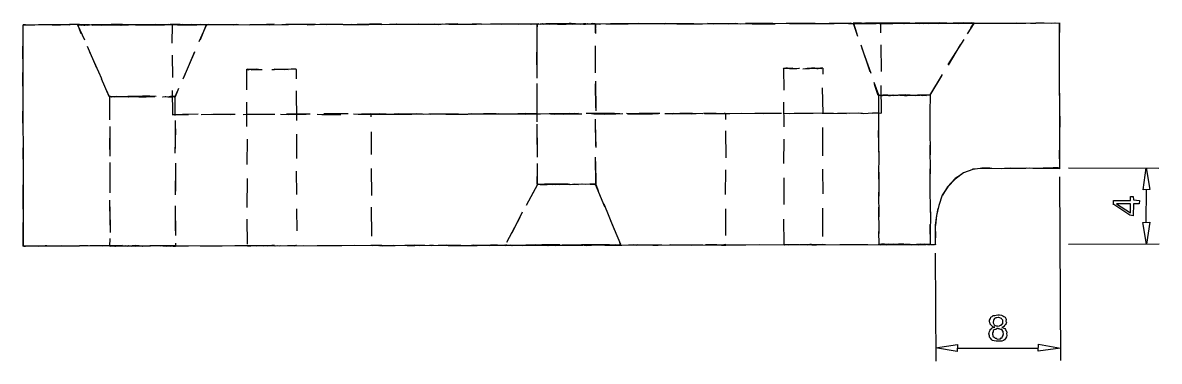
# Model space of a CAD drawing. Header units: millimetres. Extents: x 0 to 500, y -1 to 330.
# Drawn here: x 275 to 406.5, y 97.7 to 136.9 of the extents above; entities that cross this region are included whole.
import ezdxf

# ---------------------------------------------------------------- set-up
doc = ezdxf.new("R2010")
doc.units = ezdxf.units.MM

msp = doc.modelspace()

# ---------------------------------------------------------------- linework, layer by layer
for points in [[(286.53, 136.67), (378.82, 136.86)], [(329.14, 136.76), (332.38, 136.78)], [(329.6, 136.79), (332.4, 136.75)], [(334.69, 136.79), (331.89, 136.74)], [(333.83, 136.73), (336.95, 136.79)], [(333.87, 136.75), (337.26, 136.78)], [(334.51, 136.76), (334.53, 136.74), (334.58, 136.76), (334.73, 136.74), (334.92, 136.76), (335.11, 136.8), (335.22, 136.79)], [(334.52, 136.79), (334.51, 136.74), (334.61, 136.75), (334.75, 136.78), (334.88, 136.75), (335.07, 136.76), (335.31, 136.74), (335.64, 136.76), (335.94, 136.74), (336.26, 136.78), (336.66, 136.76), (337.02, 136.74), (337.45, 136.77), (337.7, 136.76)], [(338.24, 136.8), (337.49, 136.79), (336.68, 136.74), (335.92, 136.77), (335.32, 136.73), (334.89, 136.73)], [(338.47, 136.8), (338.29, 136.8), (337.49, 136.79), (336.65, 136.77), (335.92, 136.79), (335.56, 136.78)], [(338.96, 136.76), (338.29, 136.79), (336.35, 136.74)], [(336.92, 136.74), (337.04, 136.74), (337.43, 136.74), (337.9, 136.75), (338.32, 136.8)], [(338.29, 136.76), (341.11, 136.8)], [(338.3, 136.78), (338.61, 136.75), (338.98, 136.8), (339.29, 136.77), (339.62, 136.74), (339.92, 136.78), (340.12, 136.76), (340.4, 136.8), (340.64, 136.79), (340.8, 136.76), (340.83, 136.75)], [(338.31, 136.77), (341.74, 136.74)], [(338.33, 136.78), (338.64, 136.78), (338.98, 136.77), (339.3, 136.78), (339.57, 136.79), (339.91, 136.75), (340.14, 136.75), (340.4, 136.8), (340.58, 136.77)], [(341.28, 136.78), (341.2, 136.78), (341.01, 136.81), (340.6, 136.75), (340.17, 136.77), (339.91, 136.77)], [(341.24, 136.78), (341.23, 136.79), (340.97, 136.74), (340.64, 136.75), (340.13, 136.75), (339.93, 136.77)], [(342.49, 136.79), (345.08, 136.78)], [(343.03, 136.81), (345.74, 136.8)], [(348.08, 136.76), (346.32, 136.82), (344.89, 136.75)], [(346.4, 136.81), (349.31, 136.77)], [(347.35, 136.82), (350.35, 136.82)], [(352.69, 136.77), (349.44, 136.81)], [(350.7, 136.77), (353.69, 136.79)], [(351.95, 136.8), (354.96, 136.77)], [(357.29, 136.78), (354.25, 136.82)], [(355, 136.83), (357.46, 136.84), (358.13, 136.78)], [(356.71, 136.78), (360.06, 136.83)], [(361.81, 136.81), (360.75, 136.83), (358.64, 136.83)], [(359.42, 136.79), (360.73, 136.78), (362.08, 136.79)], [(361.59, 136.81), (364.44, 136.84)], [(366.72, 136.8), (366.42, 136.81), (363.37, 136.82)], [(363.79, 136.81), (363.78, 136.79), (366.32, 136.81)], [(366.02, 136.8), (368.9, 136.82)], [(367.61, 136.81), (368.77, 136.84), (370.69, 136.86)], [(370.93, 136.83), (370.76, 136.84), (368.35, 136.8)], [(370.57, 136.8), (373.76, 136.81)], [(372.08, 136.84), (371.73, 136.84), (371.33, 136.84), (371.13, 136.85)], [(372.5, 136.82), (372.41, 136.84), (371.72, 136.8), (371.28, 136.8), (371.15, 136.82)], [(371.18, 136.85), (371.16, 136.82), (371.29, 136.85), (371.48, 136.84), (371.75, 136.85), (372.03, 136.84), (372.42, 136.85), (372.89, 136.81), (373.39, 136.84), (373.93, 136.87), (374.13, 136.86)], [(371.16, 136.8), (371.21, 136.83), (371.31, 136.81), (371.48, 136.82), (371.75, 136.86), (372.04, 136.83), (372.43, 136.81), (372.56, 136.86)], [(371.65, 135.3), (371.17, 136.8)], [(371.57, 135.59), (371.19, 136.82)], [(372.27, 136.81), (373.42, 136.85), (374.08, 136.87), (374.34, 136.82)], [(374.33, 136.84), (373.42, 136.86), (372.55, 136.86)], [(376.86, 136.85), (375.68, 136.82), (374.49, 136.86), (373.57, 136.83)], [(374.18, 136.81), (374.46, 136.82), (375.04, 136.82), (375.7, 136.83), (376.32, 136.84), (377.02, 136.87)], [(377.68, 136.87), (376.98, 136.86), (375.71, 136.86), (374.44, 136.87), (374.23, 136.87)], [(374.28, 136.87), (374.28, 135.72)], [(375.43, 136.81), (378.29, 136.86)], [(375.79, 136.87), (376.33, 136.87), (377.01, 136.82)], [(376.98, 136.85), (377.65, 136.84), (378.33, 136.84), (378.94, 136.84), (379.43, 136.86)], [(376.99, 136.82), (377.66, 136.86), (378.28, 136.88), (378.94, 136.87), (379.28, 136.82)], [(381.09, 136.89), (380.68, 136.83), (379.54, 136.84), (378.32, 136.86), (378.27, 136.82)], [(378.83, 136.83), (379.83, 136.86), (380.7, 136.84)], [(378.84, 136.84), (379.8, 136.82), (381.01, 136.86), (382.92, 136.88), (384.84, 136.84), (386.56, 136.84), (388.24, 136.85), (389.72, 136.85), (391.1, 136.86), (392.27, 136.89), (393.19, 136.89), (394.02, 136.84), (394.53, 136.91), (394.91, 136.85), (395.01, 136.87)], [(381.93, 136.88), (380.72, 136.87), (379.57, 136.86), (379.17, 136.83)], [(380.93, 136.84), (381.68, 136.86), (382.52, 136.84), (383.32, 136.84), (383.66, 136.89)], [(380.95, 136.83), (381.69, 136.87), (382.54, 136.86), (383.3, 136.83), (383.54, 136.88)], [(382.09, 136.86), (382.93, 136.86), (384.78, 136.87), (385, 136.86)], [(385.09, 136.85), (384.79, 136.84), (383.94, 136.88), (382.7, 136.84)], [(385.1, 136.87), (384.78, 136.88), (383.92, 136.84), (383.42, 136.84)], [(384.34, 135.61), (385.13, 136.83)], [(384.75, 136.33), (385.1, 136.88)], [(386.6, 136.85), (388.2, 136.84), (389.73, 136.84), (390.04, 136.89)], [(391.64, 136.85), (392.24, 136.86), (393.2, 136.9), (394.03, 136.86), (394.42, 136.88)], [(395.03, 120.09), (395, 136.87)], [(395.03, 135.78), (395.03, 136.89)], [(276.42, 136.64), (276.16, 136.62), (275.7, 136.62), (275.34, 136.65), (275.13, 136.66), (275.02, 136.64)], [(275.04, 132.73), (275.08, 135.75)], [(286.58, 136.7), (285.25, 136.69), (284.01, 136.63), (282.75, 136.65), (281.58, 136.69), (280.43, 136.69), (279.42, 136.66), (278.41, 136.65), (277.54, 136.67), (276.84, 136.67), (276.18, 136.62), (275.71, 136.63), (275.32, 136.62), (275.14, 136.64), (275.08, 136.68)], [(275.13, 111.02), (275.08, 136.62)], [(280.53, 136.64), (280.46, 136.67), (279.39, 136.63), (278.44, 136.64), (277.92, 136.67)], [(281.36, 136.64), (281.43, 136.67), (281.53, 136.68), (281.79, 136.64), (282.14, 136.68), (282.53, 136.63), (282.98, 136.69), (283.09, 136.64)], [(281.36, 136.67), (281.45, 136.68), (281.55, 136.66), (281.79, 136.69), (282.11, 136.63), (282.22, 136.64)], [(284.25, 136.7), (284.17, 136.64), (283.03, 136.63), (282.15, 136.65), (281.54, 136.66), (281.38, 136.64)], [(281.79, 135.64), (281.4, 136.69)], [(282.2, 134.89), (281.4, 136.63)], [(284.74, 136.63), (284.03, 136.68), (282.76, 136.63), (281.82, 136.65)], [(286.31, 136.7), (285.6, 136.67), (284.22, 136.65), (283.05, 136.66)], [(283.89, 136.66), (284.16, 136.64), (284.88, 136.67), (285.64, 136.67), (286.37, 136.64), (286.48, 136.7)], [(284.69, 136.68), (284.87, 136.66), (285.6, 136.7), (286.38, 136.64), (287.22, 136.68), (288.01, 136.7), (288.08, 136.7)], [(288.7, 136.67), (287.22, 136.66), (285.59, 136.68), (285.59, 136.69)], [(286.59, 136.69), (287.31, 136.65)], [(290.33, 136.65), (288.88, 136.65), (287.65, 136.68)], [(288.09, 136.68), (288.86, 136.65)], [(288.56, 136.69), (291.13, 136.71)], [(288.82, 136.7), (289.7, 136.67), (290.5, 136.66), (291.31, 136.68), (291.42, 136.65)], [(288.88, 136.67), (289.66, 136.65), (290.5, 136.67), (291.29, 136.7), (291.45, 136.71)], [(293.23, 136.7), (292.08, 136.69), (290.52, 136.67), (290.34, 136.7)], [(294.6, 136.71), (293.48, 136.68), (292.08, 136.67), (291.86, 136.71)], [(292.3, 136.67), (292.28, 134.56)], [(295.1, 136.68), (293.47, 136.71), (292.31, 136.67)], [(292.34, 136.69), (292.62, 136.71), (293.43, 136.65), (293.73, 136.66)], [(292.55, 136.71), (295.15, 136.66)], [(292.86, 136.7), (293.51, 136.67), (294.12, 136.66), (294.71, 136.66), (295.18, 136.68), (295.56, 136.69), (295.9, 136.69), (295.94, 136.68)], [(292.95, 136.66), (293.49, 136.67), (294.11, 136.7), (294.68, 136.66), (295.2, 136.69), (295.61, 136.71), (295.88, 136.69), (296.13, 136.72), (296.3, 136.67), (296.36, 136.68)], [(296.34, 136.66), (296.12, 136.68), (295.62, 136.69), (294.84, 136.65)], [(295.01, 136.72), (296.87, 136.71), (297.88, 136.71)], [(295.45, 134.74), (296.34, 136.69)], [(295.61, 134.98), (296.3, 136.69)], [(299.79, 136.69), (296.85, 136.66), (296.53, 136.71)], [(296.65, 136.72), (300, 136.72)], [(299.22, 136.7), (299.38, 136.66), (301.98, 136.72)], [(301.25, 136.67), (304.07, 136.71)], [(304.1, 136.73), (302.33, 136.68), (301.3, 136.68)], [(303.62, 136.67), (305.77, 136.71), (306.42, 136.74)], [(308.09, 136.7), (305.45, 136.71)], [(305.49, 136.73), (308.91, 136.74)], [(307.94, 136.68), (309.66, 136.73), (310.82, 136.75)], [(312.04, 136.75), (309.62, 136.69), (309.4, 136.72)], [(310.17, 136.69), (313.04, 136.73)], [(312.16, 136.68), (313.81, 136.72), (315.07, 136.72)], [(316.55, 136.76), (313.74, 136.71)], [(314.56, 136.71), (317.48, 136.75)], [(316.57, 136.7), (318.33, 136.76), (319.48, 136.73)], [(321.2, 136.72), (318.32, 136.73), (318.26, 136.74)], [(319.21, 136.74), (322.65, 136.76)], [(320.82, 136.76), (323.13, 136.72), (323.64, 136.77)], [(325.37, 136.77), (322.53, 136.72)], [(324.34, 136.74), (327.53, 136.74)], [(325.31, 136.76), (328.07, 136.75)], [(330.43, 136.72), (328.1, 136.73), (327.04, 136.75)], [(334.5, 136.76), (334.52, 134.88)], [(334.54, 136.75), (334.54, 136.45)], [(343.43, 136.76), (340.29, 136.75)], [(341.26, 136.77), (341.3, 135.67)], [(341.29, 136.74), (341.26, 135.73)], [(283.59, 131.65), (282.51, 134.14)], [(334.5, 134.9), (334.53, 131.53)], [(341.25, 134.25), (341.28, 131.48)], [(373.1, 131.24), (372.06, 134.31)], [(374.32, 134.34), (374.34, 131.25)], [(382.11, 132.06), (383.96, 134.96)], [(382.15, 132.01), (383.54, 134.34)], [(395, 131.78), (394.99, 134.48)], [(284.19, 130.4), (282.79, 133.51)], [(292.32, 133.15), (292.35, 130.55)], [(293.57, 130.41), (294.92, 133.52)], [(293.66, 130.57), (294.95, 133.56)], [(334.49, 133.5), (334.53, 130.49)], [(341.25, 134.13), (341.28, 131.09)], [(373.2, 131.03), (372.14, 133.94)], [(300.91, 131.53), (300.98, 131.5), (300.98, 131.51), (301.13, 131.47), (301.21, 131.49), (301.35, 131.52), (301.54, 131.47), (301.75, 131.49), (302.05, 131.48), (302.3, 131.48), (302.54, 131.48), (302.74, 131.49)], [(300.92, 131.52), (300.93, 129.13)], [(302.52, 131.47), (302.06, 131.53), (301.59, 131.5), (301.23, 131.5), (301.01, 131.52), (300.96, 131.5)], [(303.84, 131.48), (304.14, 131.5), (304.42, 131.54), (304.76, 131.53), (305.04, 131.52), (305.31, 131.5), (305.63, 131.52), (305.75, 131.48)], [(306.68, 131.51), (306.65, 131.53), (306.43, 131.54), (306.09, 131.52), (305.6, 131.48), (305.08, 131.5), (304.42, 131.51), (304.13, 131.52)], [(363.03, 131.63), (363.11, 131.58), (363.13, 131.62), (363.16, 131.65), (363.32, 131.64), (363.43, 131.63), (363.55, 131.63), (363.74, 131.6), (363.93, 131.61), (364.09, 131.6), (364.36, 131.61), (364.6, 131.61), (364.82, 131.63), (364.89, 131.63)], [(363.06, 131.64), (363.08, 129.1)], [(364.13, 131.65), (363.9, 131.61), (363.53, 131.65), (363.31, 131.65), (363.11, 131.6), (363.07, 131.61)], [(365.29, 131.59), (365.6, 131.61), (365.79, 131.62), (366.05, 131.62), (366.32, 131.65), (366.48, 131.64), (366.74, 131.64), (366.92, 131.61), (367.05, 131.61), (367.23, 131.63), (367.32, 131.66), (367.43, 131.65), (367.48, 131.6)], [(367.59, 131.64), (367.47, 131.66), (367.33, 131.63), (367.1, 131.61), (366.69, 131.66), (366.3, 131.65), (365.81, 131.61)], [(367.6, 131.64), (367.6, 130.94)], [(275.06, 127.95), (275.05, 131.15)], [(285.04, 128.35), (284.14, 130.42)], [(306.66, 131.5), (306.67, 130.43)], [(380, 128.5), (381.46, 130.9)], [(380.02, 128.54), (381.37, 130.78)], [(285.05, 128.32), (284.69, 129.19)], [(292.3, 129.06), (292.34, 126.31)], [(292.65, 128.35), (292.95, 129)], [(292.7, 128.36), (293.09, 129.34)], [(306.66, 129.01), (306.72, 125.6)], [(334.51, 129.88), (334.53, 126.57)], [(341.27, 129.83), (341.29, 127.04)], [(341.29, 130.14), (341.32, 126.7)], [(367.54, 129.36), (367.6, 126.4)], [(374.08, 128.54), (373.55, 129.98)], [(374.02, 128.5), (373.6, 129.74)], [(374.31, 129.64), (374.34, 126.45)], [(395.04, 127.4), (395, 130.16)], [(285.04, 128.35), (285.11, 128.37), (285.2, 128.38), (285.3, 128.34), (285.45, 128.37), (285.61, 128.36)], [(285.04, 128.38), (285.09, 128.36), (285.19, 128.36), (285.27, 128.33), (285.43, 128.38), (285.62, 128.34), (285.89, 128.37), (286.17, 128.38), (286.54, 128.38), (286.88, 128.35), (287.21, 128.34), (287.65, 128.35), (287.97, 128.32)], [(285.07, 128.36), (285.05, 126.3)], [(285.07, 128.32), (285.05, 125.68)], [(285.6, 128.34), (285.44, 128.34), (285.18, 128.38), (285.1, 128.36)], [(286.14, 128.33), (285.92, 128.36), (285.42, 128.32), (285.15, 128.36), (285.1, 128.34)], [(286.91, 128.35), (287.25, 128.38), (287.65, 128.39), (288.02, 128.35), (288.47, 128.33), (288.87, 128.34)], [(290.47, 128.38), (289.73, 128.39), (288.89, 128.39), (288.03, 128.36), (287.2, 128.38), (287.25, 128.33)], [(290.3, 128.34), (289.73, 128.33), (288.84, 128.33), (288.03, 128.38), (287.67, 128.33)], [(288.85, 128.33), (289.32, 128.33), (289.7, 128.38), (290, 128.36)], [(288.89, 128.35), (289.28, 128.35), (289.75, 128.38), (289.74, 128.38)], [(291.18, 128.33), (291.23, 128.34), (291.57, 128.36), (291.8, 128.33), (292.05, 128.35), (292.3, 128.39), (292.43, 128.35), (292.54, 128.33), (292.63, 128.39), (292.67, 128.35)], [(291.49, 128.37), (291.56, 128.38), (291.81, 128.34), (292.06, 128.33), (292.32, 128.33), (292.43, 128.37), (292.54, 128.39), (292.61, 128.37), (292.69, 128.37)], [(292.68, 128.38), (292.57, 128.35), (292.29, 128.36), (291.98, 128.33)], [(292.67, 128.36), (292.57, 128.35), (292.3, 128.39), (292.12, 128.38)], [(292.63, 128.39), (292.64, 126.16)], [(292.63, 128.36), (292.64, 127)], [(300.92, 127.71), (300.93, 124.89)], [(334.52, 128.86), (334.52, 125.45)], [(363.07, 127.73), (363.1, 124.87)], [(374.06, 128.55), (374.04, 125.95)], [(374.08, 128.49), (374.05, 128.49), (374.15, 128.51), (374.23, 128.55), (374.36, 128.5), (374.5, 128.5), (374.71, 128.53), (374.8, 128.52)], [(374.06, 128.5), (374.05, 128.17)], [(374.07, 128.54), (374.07, 128.5), (374.14, 128.52), (374.23, 128.54), (374.31, 128.49), (374.51, 128.5), (374.72, 128.53), (374.95, 128.53), (375.19, 128.5), (375.43, 128.5), (375.72, 128.55), (375.82, 128.5)], [(377.15, 128.55), (377.02, 128.51), (376.38, 128.52), (375.75, 128.49), (375.18, 128.49), (374.69, 128.53), (374.38, 128.5)], [(377.29, 128.52), (377.05, 128.54), (376.34, 128.49), (375.7, 128.5), (375.14, 128.53), (374.67, 128.54), (374.55, 128.51)], [(376.51, 128.52), (376.67, 128.52), (376.99, 128.52)], [(377, 128.51), (377.36, 128.56), (377.71, 128.55), (378.03, 128.51), (378.34, 128.5), (378.63, 128.51), (378.86, 128.55), (379.1, 128.5), (379.37, 128.53), (379.55, 128.5), (379.59, 128.52)], [(377.05, 128.49), (377.38, 128.5), (377.66, 128.51), (378.01, 128.52), (378.28, 128.53), (378.6, 128.52), (378.85, 128.53), (379.12, 128.55), (379.32, 128.53)], [(379.98, 128.52), (379.95, 128.54), (379.67, 128.52), (379.36, 128.5), (378.88, 128.54), (378.55, 128.51)], [(380.02, 128.55), (379.93, 128.54), (379.73, 128.51), (379.36, 128.52), (378.93, 128.52)], [(380.02, 128.53), (379.97, 126.51)], [(275.09, 123.84), (275.05, 126.67)], [(292.31, 126.27), (292.64, 126.3), (293.49, 126.28), (294.21, 126.29)], [(295.32, 126.32), (293.51, 126.29), (292.32, 126.25)], [(295.66, 126.3), (296.89, 126.32), (299.12, 126.27)], [(299.6, 126.28), (297.03, 126.27)], [(300.55, 126.28), (302.36, 126.32), (303.36, 126.33)], [(304.21, 126.29), (302.39, 126.29), (300.96, 126.3)], [(304.86, 126.34), (305.83, 126.3), (307.81, 126.33)], [(308.27, 126.34), (305.54, 126.33)], [(309.09, 126.33), (309.63, 126.3), (311.84, 126.29)], [(312.68, 126.35), (309.87, 126.35)], [(313.31, 126.35), (313.84, 126.31), (315.93, 126.31)], [(317.08, 126.34), (314.22, 126.32)], [(316.33, 126.35), (315.93, 126.33), (315.48, 126.34), (315.3, 126.36)], [(315.31, 126.36), (315.31, 126)], [(315.36, 126.3), (315.94, 126.32), (317.62, 126.31), (317.63, 126.3)], [(317.2, 126.33), (318.33, 126.32), (320.05, 126.32)], [(320.61, 126.37), (320.35, 126.31), (318.83, 126.31), (318, 126.31)], [(321.27, 126.32), (318.55, 126.35)], [(319.02, 126.31), (320.34, 126.36), (322.26, 126.34)], [(321.45, 126.34), (323.13, 126.37), (324.09, 126.31)], [(324.93, 126.34), (324.01, 126.31), (322.07, 126.34), (322, 126.31)], [(325.4, 126.36), (322.63, 126.34)], [(323.89, 126.37), (323.98, 126.34), (326.52, 126.34)], [(325.77, 126.33), (328.08, 126.36), (328.62, 126.37)], [(329.81, 126.37), (328.34, 126.37), (326.55, 126.32)], [(330.08, 126.36), (328.11, 126.33), (326.91, 126.37)], [(328.05, 126.36), (328.37, 126.37), (330.69, 126.37)], [(329.93, 126.37), (333.1, 126.38)], [(334.52, 126.35), (333.23, 126.39), (331.38, 126.34)], [(334.61, 126.33), (331.53, 126.33)], [(332.25, 126.37), (333.2, 126.33), (334.94, 126.37)], [(334.58, 126.39), (337.54, 126.33)], [(339.33, 126.39), (338.3, 126.36), (335.93, 126.38)], [(338.34, 126.39), (336.17, 126.37)], [(336.6, 126.34), (338.33, 126.37), (339.73, 126.38)], [(338.29, 126.4), (339.54, 126.38)], [(338.83, 126.39), (338.3, 126.35)], [(343.5, 126.41), (342.33, 126.41), (340.36, 126.4), (340.23, 126.41)], [(344.13, 126.35), (340.85, 126.35)], [(341.12, 126.36), (342.37, 126.34), (343.67, 126.37)], [(341.17, 126.38), (342.3, 126.36), (344.46, 126.42)], [(347.84, 126.39), (346.13, 126.38), (344.89, 126.4)], [(345.01, 126.38), (346.37, 126.38), (347.9, 126.37)], [(348.75, 126.39), (346.35, 126.39), (345.79, 126.37)], [(345.94, 126.39), (346.16, 126.42), (348.57, 126.36)], [(352.51, 126.42), (352.43, 126.39), (351.05, 126.4), (349.56, 126.37), (349.32, 126.38)], [(349.5, 126.41), (350.19, 126.36), (352.2, 126.41)], [(350.12, 126.41), (352.4, 126.37), (352.96, 126.39)], [(353.73, 126.37), (350.38, 126.42)], [(356.32, 126.4), (356.19, 126.4), (355.89, 126.37), (355.28, 126.4), (354.51, 126.39), (353.81, 126.4)], [(353.89, 126.43), (353.91, 126.41), (356.8, 126.38)], [(354.6, 126.43), (355.9, 126.39), (356.33, 126.42)], [(358.17, 126.39), (355.19, 126.37)], [(356.34, 126.39), (356.36, 125.72)], [(358.16, 126.44), (360.77, 126.39), (361.44, 126.45)], [(362.83, 126.4), (360.78, 126.42), (359.73, 126.4)], [(363, 126.44), (363.78, 126.4), (366.2, 126.43)], [(367.68, 126.44), (366.5, 126.4), (364.29, 126.41)], [(367.53, 126.44), (368.84, 126.45), (370.34, 126.42)], [(372.17, 126.43), (370.73, 126.41), (369.34, 126.45)], [(371.71, 126.46), (372.28, 126.41), (373.43, 126.46), (374.13, 126.46), (374.3, 126.44)], [(374.34, 126.41), (373.4, 126.47), (373.44, 126.42)], [(374.05, 126.84), (374.03, 123.41)], [(380, 126.68), (379.98, 124.07)], [(292.66, 125.61), (292.66, 122.36)], [(334.51, 125.15), (334.54, 122.08)], [(341.26, 125.75), (341.3, 122.62)], [(341.27, 125.21), (341.33, 122.47)], [(395.04, 123.48), (395.05, 126.08)], [(285.1, 124.89), (285.06, 122.22)], [(285.11, 124.2), (285.1, 121.46)], [(292.69, 124.62), (292.64, 121.8)], [(306.71, 123.99), (306.69, 121.21)], [(315.36, 124.29), (315.34, 121.65)], [(334.53, 124.2), (334.55, 121.35)], [(356.33, 124.39), (356.37, 121.28)], [(367.55, 124.77), (367.56, 121.51)], [(374.02, 124.45), (374.07, 121.04)], [(379.97, 124.8), (380.01, 121.6)], [(275.12, 119.72), (275.08, 122.43)], [(300.98, 123.43), (300.97, 120.5)], [(363.08, 123.43), (363.05, 120.63)], [(379.98, 122.75), (380.03, 119.43)], [(341.28, 121.33), (341.31, 118.25)], [(374.08, 122.04), (374.05, 118.82)], [(395.03, 120.06), (395.01, 122.15)], [(285.12, 120.73), (285.09, 117.93)], [(285.12, 120.12), (285.12, 117.23)], [(292.7, 120.3), (292.68, 117)], [(292.69, 120.65), (292.7, 117.4)], [(306.68, 119.72), (306.69, 117.02)], [(315.33, 120.05), (315.37, 116.92)], [(334.54, 120.03), (334.52, 118.22)], [(334.56, 120.61), (334.55, 118.19)], [(341.31, 120.85), (341.32, 118.23)], [(356.35, 119.88), (356.32, 117.01)], [(367.58, 119.96), (367.59, 117.1)], [(380, 120.01), (379.99, 116.7)], [(386.07, 120.08), (384.98, 119.92), (383.87, 119.52), (382.93, 118.8), (382.08, 117.93), (381.43, 116.94), (381.02, 115.77), (380.76, 114.61), (380.66, 113.42)], [(386.03, 120.05), (384.95, 119.94), (384.92, 119.94)], [(386.94, 120.06), (386.01, 120.08)], [(386.07, 120.09), (387.18, 120.09), (388.26, 120.04), (389.3, 120.07), (390.24, 120.06), (391.14, 120.1), (391.92, 120.09), (392.66, 120.06), (393.24, 120.09), (393.8, 120.09), (394.26, 120.07), (394.57, 120.08), (394.83, 120.06), (395, 120.05), (395.04, 120.11)], [(391.53, 120.06), (391.1, 120.04), (390.24, 120.04), (389.31, 120.06), (388.62, 120.05)], [(395.05, 120.05), (395, 120.05), (394.85, 120.1), (394.55, 120.11), (394.26, 120.1), (393.8, 120.06), (393.24, 120.09), (393.11, 120.06)], [(396.03, 120.1), (406.5, 120.08)], [(300.98, 118.87), (300.94, 115.54)], [(363.11, 118.96), (363.08, 115.87)], [(374.09, 119.61), (374.1, 116.85)], [(383.66, 119.36), (382.9, 118.86), (382.05, 117.92), (381.45, 116.94)], [(395, 119.09), (395.09, 97.81)], [(275.07, 115.31), (275.06, 118.16)], [(334.57, 118.18), (333.27, 115.74)], [(334.57, 118.18), (333.58, 116.34)], [(334.51, 118.18), (334.54, 118.24), (334.67, 118.22), (334.74, 118.23), (334.89, 118.2), (335.16, 118.18), (335.34, 118.19), (335.69, 118.19), (335.96, 118.21), (336.32, 118.24), (336.67, 118.17), (337.1, 118.22), (337.52, 118.23), (337.64, 118.22)], [(337.57, 118.21), (337.48, 118.22), (336.68, 118.19), (335.96, 118.21), (335.35, 118.19), (334.89, 118.19), (334.67, 118.23), (334.58, 118.17)], [(338.12, 118.23), (337.5, 118.21), (336.69, 118.24), (335.95, 118.23), (335.4, 118.23), (334.94, 118.17)], [(336.09, 118.23), (336.3, 118.17), (336.67, 118.21), (337.12, 118.19), (337.48, 118.22), (337.92, 118.24), (338.34, 118.24)], [(338.34, 118.2), (338.65, 118.21), (338.92, 118.23)], [(338.36, 118.18), (338.64, 118.24), (339.03, 118.23), (339.35, 118.19)], [(341.3, 118.19), (341.21, 118.19), (341.04, 118.21), (340.64, 118.21), (340.17, 118.19), (339.63, 118.23), (339.01, 118.19), (338.86, 118.21)], [(341.34, 118.18), (341.23, 118.21), (341.05, 118.23), (340.68, 118.24), (340.2, 118.19), (339.78, 118.21)], [(340.64, 118.2), (340.67, 118.24), (340.89, 118.22), (341, 118.25), (341.13, 118.2), (341.26, 118.23), (341.33, 118.2), (341.3, 118.23)], [(340.76, 118.22), (340.84, 118.22), (341.02, 118.22), (341.11, 118.22), (341.27, 118.23), (341.26, 118.22), (341.31, 118.2)], [(341.28, 118.21), (342.35, 115.62)], [(341.34, 118.19), (341.61, 117.47)], [(374.06, 117.3), (374.1, 114.45)], [(380, 118.03), (380.02, 114.93)], [(405.03, 113.81), (405.05, 117.62)], [(285.07, 115.91), (285.14, 112.62)], [(285.08, 116.37), (285.13, 113.37)], [(342.28, 115.94), (343.48, 112.91)], [(401.25, 115.84), (401.24, 116.35), (403.22, 116.33), (403.19, 116.81), (403.51, 116.79), (403.55, 116.39), (404.26, 116.34), (404.21, 115.94), (403.55, 115.94), (403.51, 114.57), (403.14, 114.64), (401.27, 115.88)], [(401.58, 115.96), (403.22, 114.92), (403.22, 115.96), (401.58, 115.93)], [(292.66, 115.56), (292.66, 112.82)], [(292.67, 115.72), (292.69, 112.28)], [(306.72, 115.37), (306.75, 112.81)], [(315.33, 115.57), (315.38, 112.22)], [(332.82, 114.97), (331.63, 112.57)], [(356.36, 115.37), (356.35, 112.29)], [(367.58, 115.45), (367.57, 112.18)], [(374.05, 115.55), (374.07, 112.5)], [(380.05, 115.03), (380.04, 112.25)], [(380.93, 115.42), (380.75, 114.61), (380.62, 113.48)], [(275.08, 111.05), (275.08, 113.79)], [(300.95, 114.18), (301, 111.29)], [(332.56, 114.38), (331.01, 111.48)], [(343.05, 114.03), (344.18, 111.26)], [(363.07, 114.18), (363.1, 111.24)], [(380, 113.57), (380.02, 111.27)], [(380.65, 111.22), (380.64, 113.42)], [(285.09, 111.92), (285.08, 111.03)], [(374.06, 112.75), (374.07, 111.25)], [(380.66, 111.24), (380.68, 112.74)], [(286.57, 111.1), (285.29, 111.1), (284.02, 111.07), (282.78, 111.09), (281.59, 111.03), (280.47, 111.03), (279.4, 111.05), (278.48, 111.05), (277.58, 111.06), (276.83, 111.05), (276.22, 111.03), (275.74, 111.05), (275.36, 111.02), (275.2, 111.02), (275.13, 111.05)], [(277.82, 111.08), (277.62, 111.08), (276.88, 111.02), (276.27, 111.03), (275.76, 111.03), (275.38, 111.03), (275.22, 111.07)], [(282.59, 111.08), (281.59, 111.07), (280.46, 111.03), (279.48, 111.07)], [(286.57, 111.11), (285.29, 111.07), (284.21, 111.05)], [(285.11, 111.06), (285.12, 111.05), (285.19, 111.08), (285.34, 111.09), (285.52, 111.07), (285.69, 111.06), (285.75, 111.06)], [(285.12, 111.1), (285.15, 111.08), (285.21, 111.04), (285.34, 111.1), (285.5, 111.09), (285.7, 111.07), (285.69, 111.1)], [(288.31, 111.09), (288.06, 111.06), (287.25, 111.1), (286.52, 111.05), (285.92, 111.05), (285.48, 111.06), (285.22, 111.05), (285.17, 111.04)], [(286.58, 111.1), (378.84, 111.25)], [(286.62, 111.08), (289.8, 111.08)], [(289.93, 111.09), (289.74, 111.1), (288.92, 111.05), (288.08, 111.11), (287.25, 111.05), (286.97, 111.08)], [(287.14, 111.09), (287.27, 111.11), (287.68, 111.07), (288.04, 111.06), (288.49, 111.08), (288.89, 111.04)], [(287.2, 111.06), (287.27, 111.1), (287.66, 111.05), (288.05, 111.08), (288.47, 111.08), (288.91, 111.06)], [(288.88, 111.08), (289.35, 111.07), (289.51, 111.09)], [(288.9, 111.09), (289.3, 111.09), (289.65, 111.08)], [(292.68, 111.09), (292.57, 111.05), (292.34, 111.07), (291.86, 111.08), (291.29, 111.07), (290.53, 111.09), (289.92, 111.09)], [(290.8, 111.11), (290.91, 111.11), (291.29, 111.09), (291.61, 111.06), (291.88, 111.07), (292.13, 111.05), (292.3, 111.09), (292.48, 111.06), (292.63, 111.06), (292.66, 111.11), (292.72, 111.06)], [(291, 111.09), (291.3, 111.11), (291.6, 111.1), (291.85, 111.12), (292.12, 111.11), (292.35, 111.07), (292.45, 111.06), (292.63, 111.08), (292.64, 111.06), (292.69, 111.06)], [(292.73, 111.1), (292.62, 111.07), (292.33, 111.07), (291.87, 111.09), (291.26, 111.06), (291.21, 111.07)], [(291.38, 111.07), (294.2, 111.1)], [(292.71, 111.4), (292.72, 111.05)], [(295.55, 111.07), (298.11, 111.1)], [(299.57, 111.11), (302.83, 111.11)], [(300.95, 111.09), (301.01, 111.13), (301.05, 111.07), (301.12, 111.08), (301.24, 111.08), (301.41, 111.1), (301.58, 111.12), (301.83, 111.13), (302.09, 111.09), (302.34, 111.11), (302.58, 111.13), (302.91, 111.07), (303.2, 111.12), (303.37, 111.08)], [(304.15, 111.14), (303.86, 111.13), (303.19, 111.09), (302.57, 111.1), (302.04, 111.08), (301.63, 111.08), (301.24, 111.08), (301.03, 111.07), (300.97, 111.09)], [(303.86, 111.12), (304.15, 111.1), (304.5, 111.11), (304.77, 111.08), (304.86, 111.11)], [(304.31, 111.09), (307.48, 111.13)], [(306.71, 111.12), (306.64, 111.13), (306.45, 111.08), (306.08, 111.09), (305.66, 111.07), (305.65, 111.08)], [(306.23, 111.1), (306.27, 111.13), (306.45, 111.09), (306.56, 111.14), (306.67, 111.11), (306.71, 111.12), (306.72, 111.09)], [(309.1, 111.11), (311.95, 111.14)], [(313.43, 111.15), (316.23, 111.13)], [(316.58, 111.11), (315.95, 111.11), (315.32, 111.12)], [(315.36, 111.16), (315.49, 111.13), (315.92, 111.15), (316.65, 111.1), (317.66, 111.13), (318.13, 111.14)], [(317.89, 111.17), (320.96, 111.12)], [(321.56, 111.14), (320.38, 111.16), (318.1, 111.1)], [(319.53, 111.1), (320.38, 111.14), (322.11, 111.17), (322.56, 111.15)], [(322.29, 111.11), (325.59, 111.15)], [(325.71, 111.12), (324.03, 111.16), (323.1, 111.11)], [(324.27, 111.14), (326.13, 111.13), (327.61, 111.12)], [(326.96, 111.18), (330.33, 111.17)], [(329.93, 111.19), (328.37, 111.13), (327.17, 111.17)], [(328.99, 111.14), (330.79, 111.19), (331.58, 111.15)], [(330.85, 111.15), (330.94, 111.12), (331.06, 111.15), (331.27, 111.18), (331.61, 111.13), (332.01, 111.15), (332.5, 111.18), (332.86, 111.13)], [(332.59, 111.14), (332.5, 111.14), (331.61, 111.14), (331.04, 111.18), (330.85, 111.12)], [(330.91, 111.17), (330.9, 111.15), (331.07, 111.17), (331.33, 111.16), (331.6, 111.13), (332.05, 111.15), (332.52, 111.15), (333.1, 111.15), (333.67, 111.19), (334.08, 111.17)], [(331.58, 111.12), (331.04, 111.16), (330.9, 111.15)], [(334.41, 111.19), (333.23, 111.14), (331.42, 111.15)], [(331.64, 111.14), (335.05, 111.16)], [(333.04, 111.16), (333.25, 111.19), (335.69, 111.14)], [(336.04, 111.13), (335.14, 111.16), (333.68, 111.15), (333.27, 111.16)], [(337.16, 111.2), (336.7, 111.19), (335.08, 111.2), (334.21, 111.16)], [(334.31, 111.16), (334.39, 111.16), (335.12, 111.19), (335.91, 111.15), (336.68, 111.14), (336.86, 111.16)], [(335.52, 111.16), (335.89, 111.13), (336.69, 111.15), (337.52, 111.16), (338.36, 111.17)], [(339.16, 111.18), (338.38, 111.14), (335.86, 111.19)], [(336.7, 111.18), (339.84, 111.16)], [(337.27, 111.16), (338.39, 111.19)], [(340.33, 111.18), (339.65, 111.18), (338.32, 111.16), (337.43, 111.17)], [(338.33, 111.17), (339.72, 111.18)], [(338.35, 111.2), (339.01, 111.16), (339.63, 111.19), (340.28, 111.17), (340.84, 111.17)], [(338.39, 111.15), (339.04, 111.15), (339.69, 111.19), (340.27, 111.14), (340.81, 111.17)], [(341.54, 111.16), (340.89, 111.21), (339.69, 111.21), (338.61, 111.17)], [(343.81, 111.18), (342.33, 111.21), (340.43, 111.21)], [(341.21, 111.2), (343.92, 111.18)], [(341.34, 111.19), (342.39, 111.17), (344.3, 111.16), (344.33, 111.17)], [(344.21, 111.2), (344.09, 111.18), (343.61, 111.18), (342.93, 111.21), (341.98, 111.21), (341.84, 111.18)], [(342.26, 111.19), (342.5, 111.16), (342.95, 111.19), (343.31, 111.19), (343.63, 111.18), (343.84, 111.15), (344.07, 111.21), (344.18, 111.2), (344.22, 111.18)], [(342.54, 111.2), (342.92, 111.16), (343.33, 111.2), (343.65, 111.16), (343.86, 111.15), (344.08, 111.15), (344.14, 111.2), (344.22, 111.2)], [(344.17, 111.17), (344.08, 111.16), (343.63, 111.2), (343.24, 111.15)], [(344.09, 111.52), (344.17, 111.15)], [(348.5, 111.16), (346.14, 111.19), (345.13, 111.16)], [(345.65, 111.22), (348.96, 111.19)], [(345.99, 111.18), (346.18, 111.21), (347.95, 111.16), (348.57, 111.18)], [(349.88, 111.19), (351.1, 111.21), (352.42, 111.18), (352.69, 111.21)], [(353, 111.17), (352.45, 111.18), (349.96, 111.21)], [(350.31, 111.21), (353.7, 111.23)], [(354.01, 111.23), (354.58, 111.23), (355.35, 111.23), (355.89, 111.18), (356.21, 111.17), (356.37, 111.17)], [(356.37, 111.24), (355.93, 111.18), (354.65, 111.21)], [(355.37, 111.19), (358.65, 111.18)], [(360.29, 111.24), (363.16, 111.21)], [(364.83, 111.21), (364.41, 111.2), (363.95, 111.19), (363.61, 111.19), (363.32, 111.19), (363.16, 111.23), (363.11, 111.19)], [(363.13, 111.19), (363.13, 111.22), (363.13, 111.2), (363.2, 111.24), (363.32, 111.24), (363.47, 111.24), (363.59, 111.24), (363.69, 111.2)], [(364.9, 111.22), (367.91, 111.24)], [(365.38, 111.22), (365.63, 111.24), (365.84, 111.2), (366.07, 111.23), (366.35, 111.21), (366.54, 111.21), (366.74, 111.21), (366.86, 111.2)], [(367.6, 111.21), (367.53, 111.22), (367.36, 111.21), (367.13, 111.2), (366.78, 111.2), (366.31, 111.25), (366.11, 111.24)], [(369.56, 111.24), (372.81, 111.25)], [(374.05, 111.23), (374.08, 111.27), (374.15, 111.23), (374.26, 111.24), (374.38, 111.25), (374.57, 111.23), (374.72, 111.27), (374.94, 111.22), (375.19, 111.22), (375.49, 111.23), (375.6, 111.25)], [(374.05, 111.23), (374.07, 111.25), (374.16, 111.22), (374.26, 111.21), (374.39, 111.25), (374.57, 111.23), (374.74, 111.25), (374.98, 111.21), (375.23, 111.23), (375.48, 111.23)], [(376.91, 111.23), (376.38, 111.22), (375.73, 111.26), (375.23, 111.25), (374.73, 111.26), (374.39, 111.26), (374.13, 111.23), (374.08, 111.23)], [(376.98, 111.26), (376.36, 111.27), (375.75, 111.24), (375.19, 111.27), (374.73, 111.22), (374.47, 111.24)], [(374.48, 111.22), (377.92, 111.21)], [(377.02, 111.22), (377.4, 111.26), (377.74, 111.25), (378.06, 111.23), (378.35, 111.22), (378.63, 111.21), (378.89, 111.27), (379.14, 111.25), (379.36, 111.23), (379.56, 111.22), (379.71, 111.27), (379.84, 111.22), (379.93, 111.22), (380.03, 111.23), (380.05, 111.27)], [(377.04, 111.26), (377.36, 111.27), (377.73, 111.26), (378.03, 111.24), (378.31, 111.23), (378.66, 111.27), (378.79, 111.24)], [(380.01, 111.28), (379.94, 111.24), (379.71, 111.22), (379.39, 111.25), (378.91, 111.27), (378.45, 111.24)], [(380.05, 111.25), (379.95, 111.25), (379.72, 111.23), (379.37, 111.26), (378.91, 111.24), (378.63, 111.24)], [(378.84, 111.23), (378.99, 111.24), (379.09, 111.23), (379.22, 111.25), (379.34, 111.23), (379.53, 111.27), (379.63, 111.26), (379.73, 111.22), (379.87, 111.23), (380.05, 111.27), (380.13, 111.22), (380.25, 111.24), (380.41, 111.25), (380.55, 111.28), (380.68, 111.23)], [(378.88, 111.24), (378.96, 111.25), (379.09, 111.26), (379.24, 111.27), (379.36, 111.27), (379.47, 111.24), (379.61, 111.27), (379.78, 111.24), (379.86, 111.24), (380.01, 111.28), (380.11, 111.22), (380.28, 111.22), (380.42, 111.24), (380.54, 111.23), (380.68, 111.28)], [(396.05, 111.26), (406.54, 111.3)], [(380.62, 110.23), (380.68, 97.72)], [(387.49, 101.68), (387.33, 101.67), (387.24, 101.74), (387.15, 101.83), (387.08, 101.91), (386.97, 102.02), (386.97, 102.11), (386.92, 102.19), (386.89, 102.37), (386.91, 102.48), (387.01, 102.67), (387.05, 102.81), (387.19, 102.91), (387.32, 103.03), (387.49, 103.04), (387.65, 103.07), (387.86, 103.1), (388.06, 103.1), (388.29, 103.05), (388.44, 102.97), (388.55, 102.92), (388.71, 102.81), (388.77, 102.67), (388.82, 102.54), (388.8, 102.36), (388.84, 102.23), (388.81, 102.11), (388.73, 101.97), (388.71, 101.93), (388.64, 101.86), (388.54, 101.75), (388.41, 101.69), (388.3, 101.65), (388.41, 101.64), (388.55, 101.57), (388.66, 101.5), (388.76, 101.4), (388.78, 101.27), (388.85, 101.2), (388.89, 101.03), (388.87, 100.94), (388.9, 100.69), (388.86, 100.54), (388.74, 100.35), (388.61, 100.22), (388.5, 100.13), (388.31, 100.07), (388.12, 100.04), (387.91, 100.04), (387.67, 100.05), (387.43, 100.08), (387.24, 100.11), (387.15, 100.21), (387, 100.38), (386.91, 100.52), (386.89, 100.68), (386.83, 100.89), (386.86, 101.02), (386.91, 101.17), (386.96, 101.31), (386.98, 101.41), (387.12, 101.51), (387.2, 101.59), (387.3, 101.62), (387.5, 101.68)], [(387.32, 102.27), (387.32, 102.19), (387.36, 102.09), (387.39, 102.01), (387.44, 101.95), (387.54, 101.85), (387.66, 101.82), (387.76, 101.82), (387.86, 101.8), (388.03, 101.82), (388.1, 101.87), (388.21, 101.9), (388.25, 101.91), (388.32, 102.02), (388.43, 102.07), (388.43, 102.17), (388.45, 102.29), (388.44, 102.41), (388.42, 102.48), (388.32, 102.59), (388.29, 102.69), (388.18, 102.7), (388.07, 102.77), (387.96, 102.78), (387.9, 102.8), (387.74, 102.76), (387.63, 102.74), (387.53, 102.73), (387.47, 102.69), (387.4, 102.57), (387.35, 102.49), (387.36, 102.38), (387.32, 102.34)], [(387.89, 101.51), (387.75, 101.5), (387.63, 101.42), (387.52, 101.39), (387.43, 101.36), (387.33, 101.27), (387.3, 101.15), (387.23, 101.02), (387.22, 100.88), (387.28, 100.76), (387.28, 100.65), (387.33, 100.56), (387.45, 100.51), (387.54, 100.39), (387.65, 100.38), (387.73, 100.33), (387.86, 100.3), (388.03, 100.31), (388.15, 100.34), (388.25, 100.44), (388.36, 100.45), (388.38, 100.6), (388.47, 100.69), (388.49, 100.78), (388.51, 100.89), (388.47, 101.06), (388.47, 101.16), (388.43, 101.22), (388.35, 101.34), (388.22, 101.43), (388.15, 101.42), (388.02, 101.49), (387.84, 101.49)], [(383.21, 99.26), (392.56, 99.25)]]:
    msp.add_lwpolyline(points)
for points in [[(404.66, 117.57), (405.01, 120.1), (405.44, 117.59)], [(405.46, 113.82), (405.06, 111.27), (404.62, 113.78)], [(383.15, 98.85), (380.66, 99.28), (383.2, 99.68)], [(392.57, 99.72), (395.1, 99.25), (392.54, 98.89)]]:
    msp.add_lwpolyline(points, close=True)

doc.saveas('drawing.dxf')
